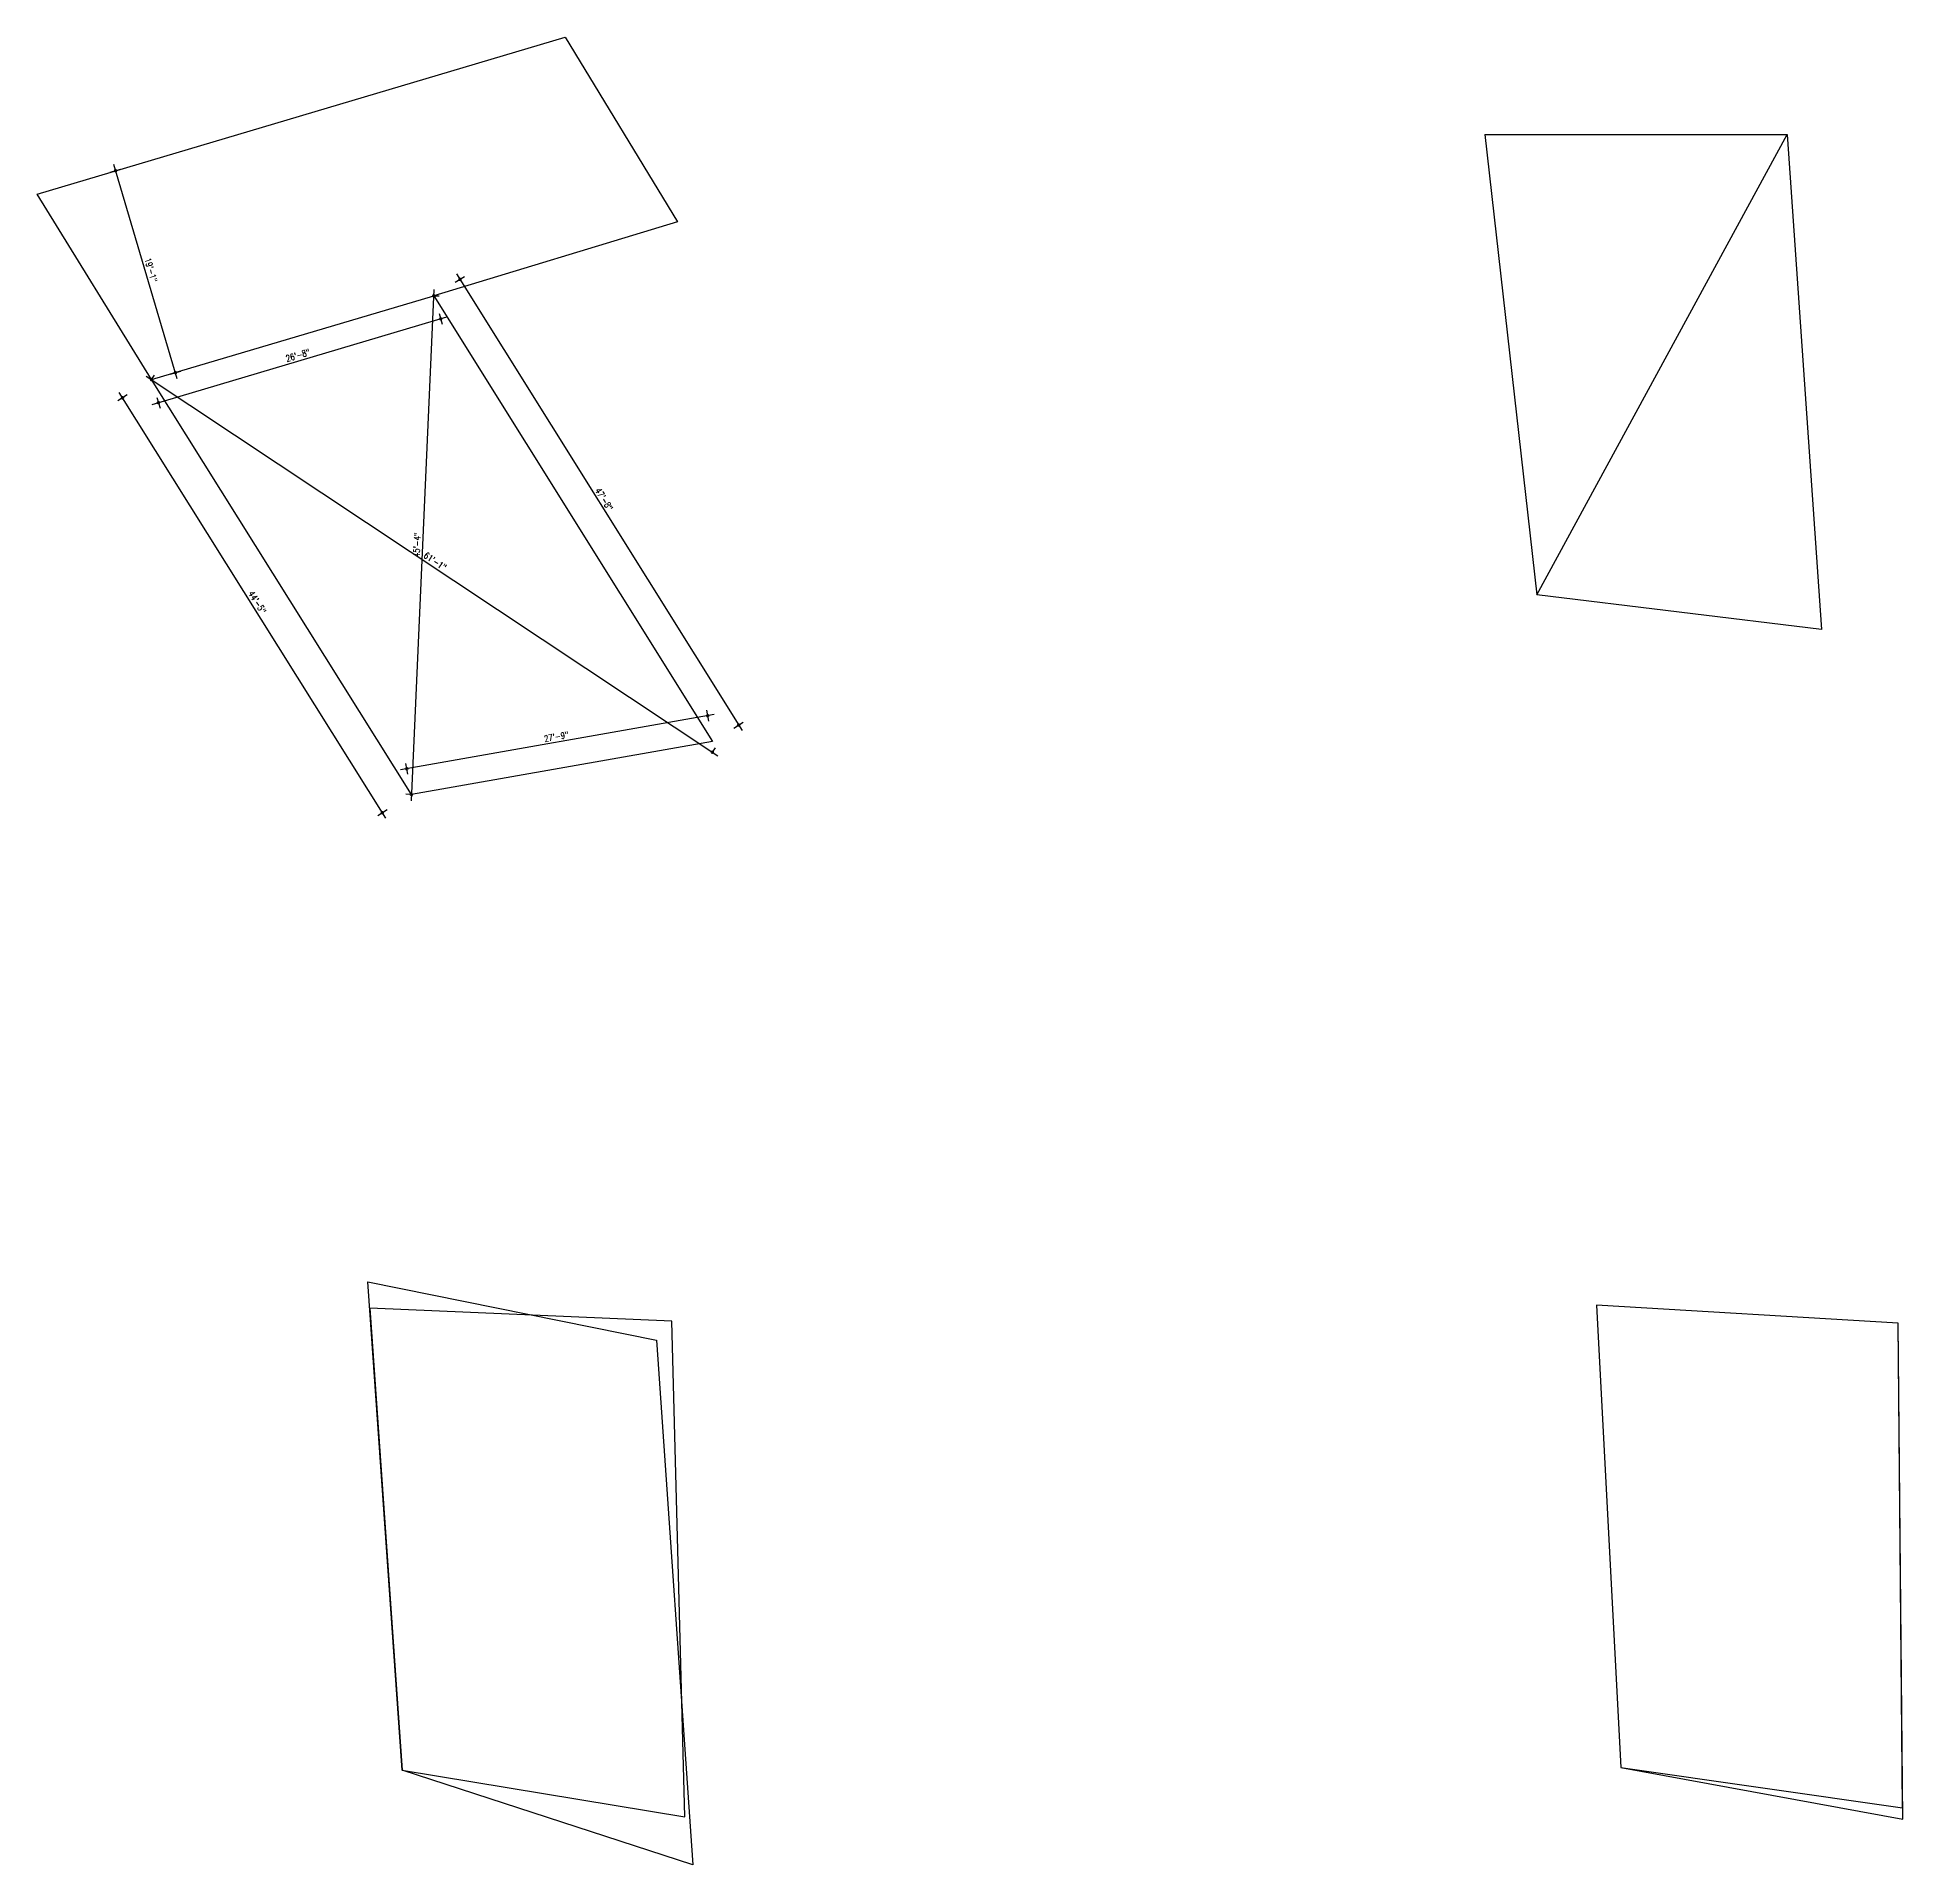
# Model space of a CAD drawing. Header units: inches. Extents: x 380359 to 404964, y -48881 to -44155.
# Drawn here: x 391954 to 393985, y -46145 to -44155 of the extents above; entities that cross this region are included whole.
import ezdxf

# ---------------------------------------------------------------- set-up
doc = ezdxf.new("R2010")
doc.units = ezdxf.units.IN
doc.header["$LTSCALE"] = 2
doc.header["$MEASUREMENT"] = 0
doc.header["$PDMODE"] = 34
doc.layers.get('0').update_dxf_attribs({"linetype": 'CONTINUOUS'})
doc.layers.get('DEFPOINTS').update_dxf_attribs({"color": 141, "linetype": 'CONTINUOUS'})
doc.layers.add('OUTLINE', color=1, linetype='CONTINUOUS', lineweight=25)
doc.styles.add('ROMANS', font='Romans.shx', dxfattribs={"width": 0.8})
doc.dimstyles.new('8 SCALE', dxfattribs={"dimscale": 0, "dimtxt": 7, "dimasz": 6, "dimexe": 6, "dimexo": 2, "dimgap": 2, "dimtad": 1, "dimdec": 0, "dimzin": 0, "dimdsep": 46, "dimlunit": 4, "dimtxsty": 'ROMANS', "dimblk": 'DOTSMALL', "dimcen": 0, "dimdle": 7, "dimclrd": 8, "dimclre": 8, "dimclrt": 3, "dimadec": 0, "dimazin": 0, "dimtfac": 1, "dimtdec": 0, "dimtofl": 0, "dimtmove": 2, "dimatfit": 3, "dimfxl": 6, "dimfxlon": 1, "dimtolj": 1, "dimtzin": 0, "dimarcsym": 0})

# ---------------------------------------------------------------- blocks, each defined once
blk = doc.blocks.new('_DOTSMALL')
at = {"color": 0, "linetype": 'ByBlock', "const_width": 0.5}
blk.add_lwpolyline([(-0.0625, 0, 1), (0.0625, 0, 1)], format="xyb", close=True, dxfattribs=at)
blk = doc.blocks.new('*D235')
at = {"layer": 'DEFPOINTS', "color": 0, "transparency": 16777216}
for p in [(392013, -44308.2), (392039, -44300.5), (392078.2, -44527.9)]:
    blk.add_point(p, dxfattribs=at)
at = {"layer": 'OUTLINE', "color": 8, "lineweight": -2, "transparency": 16777216}
for p, q in [((392106.1, -44526.9), (392037, -44293.8)), ((392033.2, -44302.2), (392044.7, -44298.8)), ((392098.4, -44521.9), (392109.9, -44518.5))]:
    blk.add_line(p, q, dxfattribs=at)
at = {"layer": 'OUTLINE', "color": 8, "lineweight": -2, "transparency": 16777216, "xscale": 6, "yscale": 6, "zscale": 6}
for p, rotation in [((392039, -44300.5), 106.5226386904144), ((392104.2, -44520.2), 286.5226386904144)]:
    blk.add_blockref('_DOTSMALL', p, dxfattribs=dict(at, rotation=rotation))
at = {"layer": 'OUTLINE', "color": 3, "transparency": 16777216, "insert": (392077.5, -44408.6), "char_height": 7, "attachment_point": 5, "rotation": 286.5226, "style": 'ROMANS'}
blk.add_mtext('\\A1;19\'-1"', dxfattribs=at)
blk = doc.blocks.new('*D236')
at = {"layer": 'DEFPOINTS', "color": 0, "transparency": 16777216}
for p in [(392385.4, -44436.6), (392392.9, -44461.7), (392078.2, -44527.9)]:
    blk.add_point(p, dxfattribs=at)
at = {"layer": 'OUTLINE', "color": 8, "lineweight": -2, "transparency": 16777216}
for p, q in [((392391.2, -44455.9), (392394.6, -44467.4)), ((392079, -44555), (392399.6, -44459.7)), ((392084, -44547.3), (392087.4, -44558.8))]:
    blk.add_line(p, q, dxfattribs=at)
at = {"layer": 'OUTLINE', "color": 8, "lineweight": -2, "transparency": 16777216, "xscale": 6, "yscale": 6, "zscale": 6}
for p, rotation in [((392392.9, -44461.7), 16.56061265617191), ((392085.7, -44553), 196.5606126561719)]:
    blk.add_blockref('_DOTSMALL', p, dxfattribs=dict(at, rotation=rotation))
at = {"layer": 'OUTLINE', "color": 3, "transparency": 16777216, "insert": (392237.5, -44501.4), "char_height": 7, "attachment_point": 5, "rotation": 16.5606, "style": 'ROMANS'}
blk.add_mtext('\\A1;26\'-8"', dxfattribs=at)
blk = doc.blocks.new('*D237')
at = {"layer": 'DEFPOINTS', "color": 0, "transparency": 16777216}
for p in [(392688.8, -44921.8), (392356.1, -44951.6), (392361.1, -44979.6)]:
    blk.add_point(p, dxfattribs=at)
at = {"layer": 'OUTLINE', "color": 8, "lineweight": -2, "transparency": 16777216}
for p, q in [((392690.7, -44892.6), (392349.3, -44952.8)), ((392684.9, -44899.7), (392682.8, -44887.9)), ((392357.2, -44957.5), (392355.1, -44945.7))]:
    blk.add_line(p, q, dxfattribs=at)
at = {"layer": 'OUTLINE', "color": 8, "lineweight": -2, "transparency": 16777216, "xscale": 6, "yscale": 6, "zscale": 6}
for p, rotation in [((392683.8, -44893.8), 9.99852571472906), ((392356.1, -44951.6), 189.9985257147291)]:
    blk.add_blockref('_DOTSMALL', p, dxfattribs=dict(at, rotation=rotation))
at = {"layer": 'OUTLINE', "color": 3, "transparency": 16777216, "insert": (392518.9, -44916.6), "char_height": 7, "attachment_point": 5, "rotation": 9.9985, "style": 'ROMANS'}
blk.add_mtext('\\A1;27\'-9"', dxfattribs=at)
blk = doc.blocks.new('*D238')
at = {"layer": 'DEFPOINTS', "color": 0, "transparency": 16777216}
for p in [(392078.2, -44527.9), (392046.6, -44547.7), (392361.1, -44979.6)]:
    blk.add_point(p, dxfattribs=at)
at = {"layer": 'OUTLINE', "color": 8, "lineweight": -2, "transparency": 16777216}
for p, q in [((392051.7, -44544.5), (392041.5, -44550.9)), ((392333.2, -45005.3), (392042.9, -44541.8)), ((392334.6, -44996.2), (392324.4, -45002.6))]:
    blk.add_line(p, q, dxfattribs=at)
at = {"layer": 'OUTLINE', "color": 8, "lineweight": -2, "transparency": 16777216, "xscale": 6, "yscale": 6, "zscale": 6}
for p, rotation in [((392046.6, -44547.7), 122.0558596319145), ((392329.5, -44999.4), 302.0558596319145)]:
    blk.add_blockref('_DOTSMALL', p, dxfattribs=dict(at, rotation=rotation))
at = {"layer": 'OUTLINE', "color": 3, "transparency": 16777216, "insert": (392193.3, -44770.3), "char_height": 7, "attachment_point": 5, "rotation": 302.0559, "style": 'ROMANS'}
blk.add_mtext('\\A1;44\'-5"', dxfattribs=at)
blk = doc.blocks.new('*D239')
at = {"layer": 'DEFPOINTS', "color": 0, "transparency": 16777216}
for p in [(392385.4, -44436.6), (392717.3, -44904), (392688.8, -44921.8)]:
    blk.add_point(p, dxfattribs=at)
at = {"layer": 'OUTLINE', "color": 8, "lineweight": -2, "transparency": 16777216}
for p, q in [((392408.9, -44421.9), (392419, -44415.5)), ((392410.2, -44412.8), (392721.1, -44909.9)), ((392712.3, -44907.2), (392722.4, -44900.8))]:
    blk.add_line(p, q, dxfattribs=at)
at = {"layer": 'OUTLINE', "color": 8, "lineweight": -2, "transparency": 16777216, "xscale": 6, "yscale": 6, "zscale": 6}
for p, rotation in [((392414, -44418.7), 122.0145544866631), ((392717.3, -44904), 302.0145544866631)]:
    blk.add_blockref('_DOTSMALL', p, dxfattribs=dict(at, rotation=rotation))
at = {"layer": 'OUTLINE', "color": 3, "transparency": 16777216, "insert": (392570.9, -44658.1), "char_height": 7, "attachment_point": 5, "rotation": 302.0146, "style": 'ROMANS'}
blk.add_mtext('\\A1;47\'-8"', dxfattribs=at)
blk = doc.blocks.new('*D240')
at = {"layer": 'DEFPOINTS', "color": 0, "transparency": 16777216}
for p in [(392385.4, -44436.6), (392361.1, -44979.6), (392361.1, -44979.6)]:
    blk.add_point(p, dxfattribs=at)
at = {"layer": 'OUTLINE', "color": 8, "lineweight": -2, "transparency": 16777216}
for p, q in [((392385.7, -44429.6), (392360.8, -44986.6)), ((392385.4, -44436.6), (392391.4, -44436.8)), ((392361.1, -44979.6), (392355.1, -44979.3))]:
    blk.add_line(p, q, dxfattribs=at)
at = {"layer": 'OUTLINE', "color": 8, "lineweight": -2, "transparency": 16777216, "xscale": 6, "yscale": 6, "zscale": 6}
for p, rotation in [((392385.4, -44436.6), 87.43688956961212), ((392361.1, -44979.6), 267.4368895696121)]:
    blk.add_blockref('_DOTSMALL', p, dxfattribs=dict(at, rotation=rotation))
at = {"layer": 'OUTLINE', "color": 3, "transparency": 16777216, "insert": (392367.1, -44707.8), "char_height": 7, "attachment_point": 5, "rotation": 87.4369, "style": 'ROMANS'}
blk.add_mtext('\\A1;45\'-4"', dxfattribs=at)
blk = doc.blocks.new('*D241')
at = {"layer": 'DEFPOINTS', "color": 0, "transparency": 16777216}
for p in [(392078.2, -44527.9), (392688.8, -44933.6), (392688.8, -44933.6)]:
    blk.add_point(p, dxfattribs=at)
at = {"layer": 'OUTLINE', "color": 8, "lineweight": -2, "transparency": 16777216}
for p, q in [((392072.4, -44524), (392694.6, -44937.4)), ((392078.2, -44527.9), (392081.5, -44522.9)), ((392688.8, -44933.6), (392692.1, -44928.6))]:
    blk.add_line(p, q, dxfattribs=at)
at = {"layer": 'OUTLINE', "color": 8, "lineweight": -2, "transparency": 16777216, "xscale": 6, "yscale": 6, "zscale": 6}
for p, rotation in [((392078.2, -44527.9), 146.400294212242), ((392688.8, -44933.6), 326.400294212242)]:
    blk.add_blockref('_DOTSMALL', p, dxfattribs=dict(at, rotation=rotation))
at = {"layer": 'OUTLINE', "color": 3, "transparency": 16777216, "insert": (392386.9, -44725.6), "char_height": 7, "attachment_point": 5, "rotation": 326.4003, "style": 'ROMANS'}
blk.add_mtext('\\A1;61\'-1"', dxfattribs=at)

msp = doc.modelspace()

# ---------------------------------------------------------------- linework, layer by layer
at = {"ltscale": 0.5}
for p, q in [((393979.9, -45555.2), (393651.5, -45535.4)), ((393651.5, -45535.4), (393678, -46038.7)), ((393984.8, -46095.2), (393979.9, -45555.2)), ((393678, -46038.7), (393984.8, -46095.2))]:
    msp.add_line(p, q, dxfattribs=at)
for points in [[(392644.6, -45552.9), (392315.9, -45538.9), (392351.2, -46041.6), (392659, -46092.7)], [(393979.9, -45555.2), (393651.5, -45535.4), (393678, -46038.7), (393984.7, -46082.7)]]:
    msp.add_lwpolyline(points, close=True, dxfattribs=at)
at = {"layer": 'OUTLINE'}
for p, q in [((393529.9, -44261.2), (393858.9, -44261.2)), ((393529.9, -44261.2), (393586.6, -44762)), ((393586.6, -44762), (393858.9, -44261.2)), ((393858.9, -44261.2), (393896.3, -44799.9)), ((393896.3, -44799.9), (393586.6, -44762))]:
    msp.add_line(p, q, dxfattribs=at)
for points in [[(392078.2, -44527.9), (391953.8, -44325.8), (392528.7, -44155.2), (392650.8, -44356), (392385.4, -44436.6)], [(392078.2, -44527.9), (392385.4, -44436.6), (392688.8, -44921.8), (392361.1, -44979.6), (392078.2, -44527.9)], [(392313.8, -45510), (392627.9, -45573.7), (392667.6, -46144.7), (392351.2, -46041.6), (392313.8, -45510)]]:
    msp.add_lwpolyline(points, dxfattribs=at)

# ---------------------------------------------------------------- dimensions: what is measured, and where the dimension line sits
for p1, p2, distance, picture, middle in [((392078.2, -44527.9), (392013, -44308.2), -27, '*D235', (392077.5, -44408.6)), ((392385.4, -44436.6), (392688.8, -44921.8), 33.7, '*D239', (392570.9, -44658.1)), ((392078.2, -44527.9), (392385.4, -44436.6), -26.2, '*D236', (392237.5, -44501.4)), ((392385.4, -44436.6), (392361.1, -44979.6), 0, '*D240', (392367.1, -44707.8)), ((392361.1, -44979.6), (392078.2, -44527.9), 37.3, '*D238', (392193.3, -44770.3)), ((392078.2, -44527.9), (392688.8, -44933.6), 0, '*D241', (392386.9, -44725.6)), ((392688.8, -44921.8), (392361.1, -44979.6), -28.5, '*D237', (392518.9, -44916.6))]:
    dim = msp.add_aligned_dim(p1=p1, p2=p2, distance=distance, dimstyle='8 SCALE', override={"dimscale": 1}, dxfattribs=at)
    dim.commit()
    dim.dimension.update_dxf_attribs({"geometry": picture, "text_midpoint": middle})

doc.saveas('drawing.dxf')
